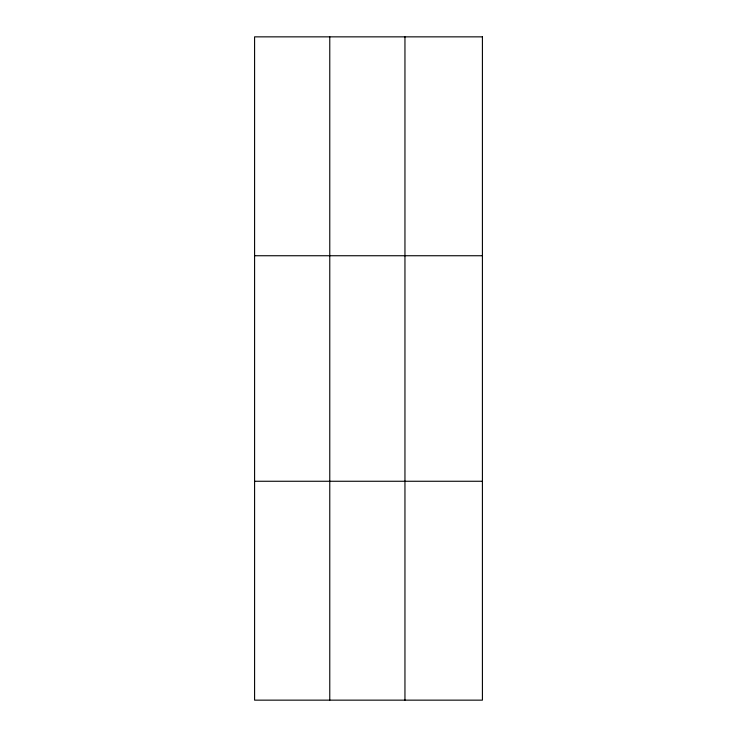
<?xml version="1.0" encoding="UTF-8"?>
<svg xmlns="http://www.w3.org/2000/svg" width="737" height="737" viewBox="0 0 737 737"><rect width="100%" height="100%" fill="white"/><g stroke="black" fill="none" stroke-linecap="round" stroke-linejoin="round"><path stroke-width="1.11" d="M329.771 700.15L329.771 36.85M404.954 700.15L404.954 36.85M254.587 255.739L482.413 255.739M254.587 481.261L482.413 481.261M482.413 36.85L482.413 700.15L254.587 700.15L254.587 36.85L482.413 36.85"/></g></svg>
